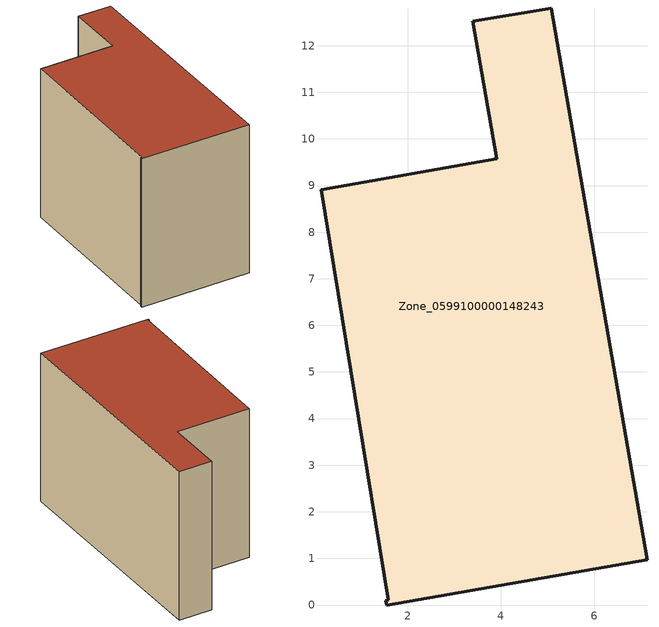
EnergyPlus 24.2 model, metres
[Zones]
Zone_0599100000148243
 floor ground (C_G): 0.14,8.91 3.91,9.57 3.4,12.52 5.08,12.81 7.14,0.97 1.55,0 1.53,0.1 1.59,0.11 z0
 wall outside (C_F): 7.14,0.97 5.08,12.81 3.4,12.52 3.91,9.57 0.14,8.91 1.59,0.11 1.53,0.1 1.55,0 7.14,0.97 z0:7.84
 roof outside (C_R): 3.91,9.57 0.14,8.91 1.59,0.11 1.53,0.1 1.55,0 7.14,0.97 5.08,12.81 3.4,12.52 z7.84
[BUILDING]
Pand.0599100000148243: North Axis=0; Terrain=City; Loads Convergence Tolerance Value=0.04; Temperature Convergence Tolerance Value=0.4; Solar Distribution=FullExterior; Maximum Number of Warmup Days=25; Minimum Number of Warmup Days=1
[Site:Location]
Rotterdam.The.Hague.AP_ZH_NLD Design_Conditions: Latitude=51.96; Longitude=4.45; Time Zone=1; Elevation=-4.5
[SITE:GROUNDTEMPERATURE:BUILDINGSURFACE]
18, 18, 18, 18, 18, 18, 18, 18, 18, 18, 18, 18
[MATERIAL] Thermal Absorptance=0.9; Solar Absorptance=0.7; Visible Absorptance=0.7
Name | Roughness | Thickness | Conductivity | Density | Specific Heat
G.TC.1992-2005 | MediumSmooth | 0.15 | 0.06 | 540 | 1210
F.TC.1992-2005 | Rough | 0.3 | 0.12 | 1920 | 840
R.TC.1992-2005 | MediumRough | 0.2 | 0.08 | 1500 | 1000
[CONSTRUCTION]
C_G: G.TC.1992-2005
C_F: F.TC.1992-2005
C_R: R.TC.1992-2005
[ZONE]
Zone_0599100000148243: Type=1; Multiplier=1; Ceiling Height=Autocalculate; Volume=Autocalculate; Floor Area=autocalculate; Part of Total Floor Area=Yes
[ZONEINFILTRATION:DESIGNFLOWRATE]
Infil_Zone_0599100000148243: Zone or ZoneList or Space or SpaceList=Zone_0599100000148243; Schedule=AlwaysOn; Design Flow Rate Calculation Method=Flow/Area; Flow Rate per Floor Area=0.0015; Constant Term Coefficient=1; Temperature Term Coefficient=0; Velocity Term Coefficient=0; Velocity Squared Term Coefficient=0
[HVACTEMPLATE:ZONE:IDEALLOADSAIRSYSTEM]
Zone_0599100000148243: Maximum Heating Supply Air Temperature=50; Minimum Cooling Supply Air Temperature=13; Maximum Heating Supply Air Humidity Ratio=0.0156; Minimum Cooling Supply Air Humidity Ratio=0.0077; Heating Limit=NoLimit; Cooling Limit=NoLimit; Dehumidification Control Type=ConstantSensibleHeatRatio; Cooling Sensible Heat Ratio=0.7; Dehumidification Setpoint=60; Humidification Control Type=None; Humidification Setpoint=30; Outdoor Air Method=None; Outdoor Air Flow Rate per Person=0.00944; Outdoor Air Flow Rate per Zone Floor Area=0; Outdoor Air Flow Rate per Zone=0; Demand Controlled Ventilation Type=None; Outdoor Air Economizer Type=NoEconomizer; Heat Recovery Type=None; Sensible Heat Recovery Effectiveness=0.7; Latent Heat Recovery Effectiveness=0.65
[ZONECONTROL:THERMOSTAT]
ThermostatControl_Zone_0599100000148243: Zone or ZoneList=Zone_0599100000148243; Control Type Schedule=DualSetpointControlType; Control 1=Thermostat_Zone_0599100000148243; Temperature Difference Between Cutout And Setpoint=0
[THERMOSTATSETPOINT:DUALSETPOINT]
Thermostat_Zone_0599100000148243: Heating Setpoint Temperature Schedule=HeatingSetpoint_Zone_0599100000148243; Cooling Setpoint Temperature Schedule=CoolingSetpoint_Zone_0599100000148243
[SCHEDULE:COMPACT]
HeatingSetpoint_Zone_0599100000148243: Through: 12/31, For: AllDays, Until: 24:00, 21
CoolingSetpoint_Zone_0599100000148243: Through: 12/31, For: AllDays, Until: 24:00, 24
DualSetpointControlType: Through: 12/31, For: AllDays, Until: 24:00, 4
AlwaysOn: Through: 12/31, For: AllDays, Until: 24:00, 1
